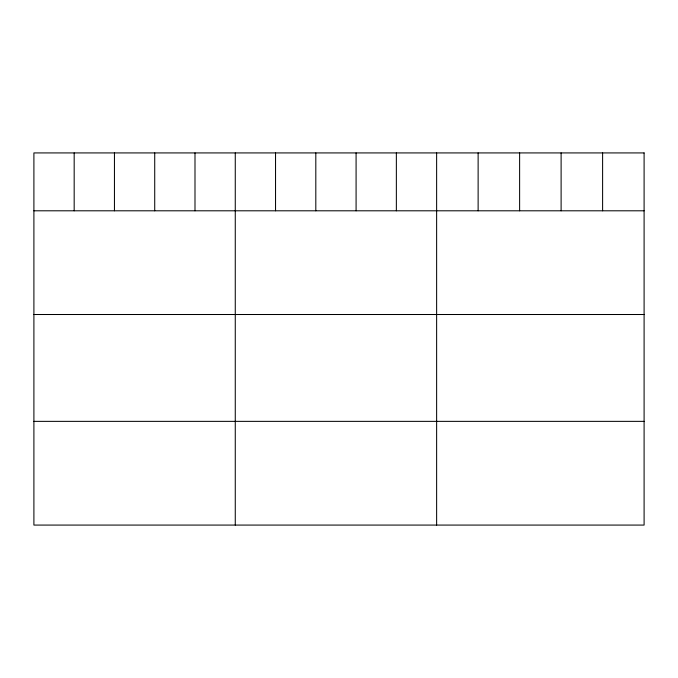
<?xml version="1.0" encoding="UTF-8"?>
<svg xmlns="http://www.w3.org/2000/svg" width="678" height="678" viewBox="0 0 678 678"><rect width="100%" height="100%" fill="white"/><g stroke="black" fill="none" stroke-linecap="round" stroke-linejoin="round"><path stroke-width="1.02" d="M33.9 210.799L644.1 210.799M33.9 314.507L644.1 314.507M33.9 421.36L644.1 421.36M602.606 152.923L602.606 210.799M561.113 152.923L561.113 210.799M519.619 152.923L519.619 210.799M478.126 152.923L478.126 210.799M436.632 152.923L436.632 525.077M396.359 152.923L396.359 210.799M356.086 152.923L356.086 210.799M315.812 152.923L315.812 210.799M275.539 152.923L275.539 210.799M235.266 152.923L235.266 525.077M194.993 152.923L194.993 210.799M154.72 152.923L154.72 210.799M114.446 152.923L114.446 210.799M74.173 152.923L74.173 210.799M644.1 152.923L33.9 152.923L33.9 525.077L644.1 525.077L644.1 152.923"/></g></svg>
